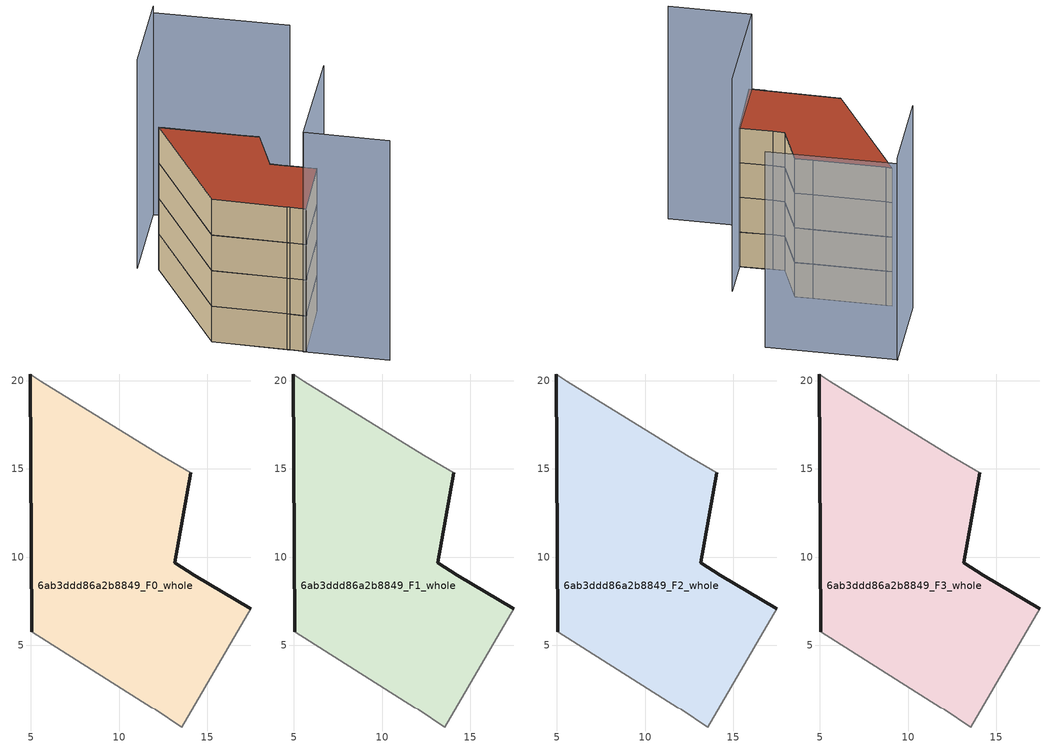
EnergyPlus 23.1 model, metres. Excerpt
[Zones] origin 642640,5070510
6ab3ddd86a2b8849_F0_whole
 floor ground (EU_floor_Construction): 13.56,0.36 17.46,7.07 14.27,8.97 13.17,9.67 14.06,14.77 12.36,15.78 5.56,19.98 4.96,20.38 5.06,5.77 11.86,1.46 12.06,1.37 z0
 wall outside (EU_wall_Construction): 14.06,14.77 13.17,9.67 14.27,8.97 17.46,7.07 / 5.06,5.77 4.96,20.38 z0:4.5
 wall adiabatic (EU_wall_Construction): 17.46,7.07 13.56,0.36 12.06,1.37 11.86,1.46 5.06,5.77 / 4.96,20.38 5.56,19.98 12.36,15.78 14.06,14.77 z0:4.5
6ab3ddd86a2b8849_F1_whole
 floor to 6ab3ddd86a2b8849_F0_whole (EU_floor_Construction): 13.56,0.36 17.46,7.07 14.26,8.97 13.17,9.67 14.06,14.77 12.36,15.78 5.56,19.98 4.96,20.38 5.05,5.77 11.86,1.46 12.06,1.37 z4.5
 wall outside (EU_wall_Construction): 14.06,14.77 13.17,9.67 14.27,8.97 17.46,7.07 / 5.06,5.77 4.96,20.38 z4.5:9
 wall adiabatic (EU_wall_Construction): 17.46,7.07 13.56,0.36 12.06,1.37 11.86,1.46 5.06,5.77 / 4.96,20.38 5.56,19.98 12.36,15.78 14.06,14.77 z4.5:9
6ab3ddd86a2b8849_F2_whole
 floor to 6ab3ddd86a2b8849_F1_whole (EU_floor_Construction): 13.56,0.36 17.46,7.07 14.26,8.97 13.17,9.67 14.06,14.77 12.36,15.78 5.56,19.98 4.96,20.38 5.05,5.77 11.86,1.46 12.06,1.37 z9
 wall outside (EU_wall_Construction): 14.06,14.77 13.17,9.67 14.27,8.97 17.46,7.07 / 5.06,5.77 4.96,20.38 z9:13.5
 wall adiabatic (EU_wall_Construction): 17.46,7.07 13.56,0.36 12.06,1.37 11.86,1.46 5.06,5.77 / 4.96,20.38 5.56,19.98 12.36,15.78 14.06,14.77 z9:13.5
6ab3ddd86a2b8849_F3_whole
 floor to 6ab3ddd86a2b8849_F2_whole (EU_floor_Construction): 13.56,0.36 17.46,7.07 14.26,8.97 13.17,9.67 14.06,14.77 12.36,15.78 5.56,19.98 4.96,20.38 5.05,5.77 11.86,1.46 12.06,1.37 z13.5
 wall outside (EU_wall_Construction): 14.06,14.77 13.17,9.67 14.27,8.97 17.46,7.07 / 5.06,5.77 4.96,20.38 z13.5:18
 wall adiabatic (EU_wall_Construction): 17.46,7.07 13.56,0.36 12.06,1.37 11.86,1.46 5.06,5.77 / 4.96,20.38 5.56,19.98 12.36,15.78 14.06,14.77 z13.5:18
 roof outside (EU_roof_Construction): 14.06,14.77 13.17,9.67 14.27,8.97 17.46,7.07 13.56,0.36 12.06,1.37 11.86,1.46 5.06,5.77 4.96,20.38 5.56,19.98 12.36,15.78 z18
shading: 21.06,-4.34 13.26,0.47 / 13.26,0.47 19.9,11.22 z0:27.7; 2.99,21.45 8.31,30.16 z0:26.3; 20.62,22.55 8.27,30.08 z0:25.5
[Building]
EU S2 Campaign: North Axis=0; Terrain=City; Solar Distribution=FullExterior
[Site:Location]
Lyon-Bron: Latitude=45.75; Longitude=5; Time Zone=1; Elevation=198
[SizingPeriod:WeatherFileDays]
AnnualSizingPeriod: Begin Month=1; Begin Day of Month=1; End Month=12; End Day of Month=31; Day of Week for Start Day=Monday; Use Weather File Daylight Saving Period=No; Use Weather File Rain and Snow Indicators=No
[MATERIAL]
EU_InternalMass_Material: Roughness=MediumRough; Thickness=0.1; Conductivity=1; Density=1800; Specific Heat=900; Thermal Absorptance=0.9; Solar Absorptance=0.7; Visible Absorptance=0.7
[MATERIAL:NOMASS] Roughness=MediumRough; Thermal Absorptance=0.9; Solar Absorptance=0.7; Visible Absorptance=0.7
Name | Thermal Resistance
EU_wall_NoMass | 0.87146
EU_roof_NoMass | 0.842276
EU_floor_NoMass | 0.496999
[CONSTRUCTION]
EU_wall_Construction: EU_wall_NoMass
EU_roof_Construction: EU_roof_NoMass
EU_floor_Construction: EU_floor_NoMass
EU_InternalMass_Construction: EU_InternalMass_Material
[ZONE] Type=1; Multiplier=1; Ceiling Height=autocalculate; Volume=428.113; Floor Area=autocalculate; Part of Total Floor Area=Yes
6ab3ddd86a2b8849_F0_whole; 6ab3ddd86a2b8849_F1_whole; 6ab3ddd86a2b8849_F2_whole; 6ab3ddd86a2b8849_F3_whole
[INTERNALMASS] Construction=EU_InternalMass_Construction; Surface Area=142.704
Name | Zone or ZoneList
6ab3ddd86a2b8849_F0_whole_EU_InternalMass | 6ab3ddd86a2b8849_F0_whole
6ab3ddd86a2b8849_F1_whole_EU_InternalMass | 6ab3ddd86a2b8849_F1_whole
6ab3ddd86a2b8849_F2_whole_EU_InternalMass | 6ab3ddd86a2b8849_F2_whole
6ab3ddd86a2b8849_F3_whole_EU_InternalMass | 6ab3ddd86a2b8849_F3_whole
[OTHEREQUIPMENT] Fuel Type=Electricity; Design Level Calculation Method=Watts/Area; Power per Zone Floor Area=1; Fraction Latent=0; Fraction Radiant=0; Fraction Lost=0; Carbon Dioxide Generation Rate=0; EndUse Subcategory=EU_Step8_InternalGains
Name | Zone or ZoneList or Space or SpaceList | Schedule
EU_Step8_InternalGain_6ab3ddd86a2b8849_F0_whole_f000 | 6ab3ddd86a2b8849_F0_whole | EU_Step8_GainSchedule_6ab3ddd86a2b8849_F0_whole_f000
EU_Step8_InternalGain_6ab3ddd86a2b8849_F1_whole_f000 | 6ab3ddd86a2b8849_F1_whole | EU_Step8_GainSchedule_6ab3ddd86a2b8849_F1_whole_f000
EU_Step8_InternalGain_6ab3ddd86a2b8849_F2_whole_f000 | 6ab3ddd86a2b8849_F2_whole | EU_Step8_GainSchedule_6ab3ddd86a2b8849_F2_whole_f000
EU_Step8_InternalGain_6ab3ddd86a2b8849_F3_whole_f000 | 6ab3ddd86a2b8849_F3_whole | EU_Step8_GainSchedule_6ab3ddd86a2b8849_F3_whole_f000
[ZONEVENTILATION:DESIGNFLOWRATE] Schedule=EU_AlwaysOn; Design Flow Rate Calculation Method=AirChanges/Hour; Air Changes per Hour=0.425; Ventilation Type=Natural; Fan Pressure Rise=0; Fan Total Efficiency=1; Constant Term Coefficient=1; Temperature Term Coefficient=0; Velocity Term Coefficient=0; Velocity Squared Term Coefficient=0; Minimum Indoor Temperature=-100; Maximum Indoor Temperature=100; Delta Temperature=-100; Minimum Outdoor Temperature=-100; Maximum Outdoor Temperature=100; Maximum Wind Speed=40
Name | Zone or ZoneList or Space or SpaceList
EU_ConstantAir_6ab3ddd86a2b8849_F0_whole | 6ab3ddd86a2b8849_F0_whole
EU_ConstantAir_6ab3ddd86a2b8849_F1_whole | 6ab3ddd86a2b8849_F1_whole
EU_ConstantAir_6ab3ddd86a2b8849_F2_whole | 6ab3ddd86a2b8849_F2_whole
EU_ConstantAir_6ab3ddd86a2b8849_F3_whole | 6ab3ddd86a2b8849_F3_whole
[HVACTEMPLATE:THERMOSTAT] Constant Heating Setpoint=20; Constant Cooling Setpoint=50
EU_HeatOnly_6ab3ddd86a2b8849_F0_whole; EU_HeatOnly_6ab3ddd86a2b8849_F1_whole; EU_HeatOnly_6ab3ddd86a2b8849_F2_whole; EU_HeatOnly_6ab3ddd86a2b8849_F3_whole
[HVACTEMPLATE:ZONE:IDEALLOADSAIRSYSTEM] System Availability Schedule=EU_AlwaysOn; Maximum Heating Supply Air Temperature=50; Minimum Cooling Supply Air Temperature=13; Maximum Heating Supply Air Humidity Ratio=0.0156; Minimum Cooling Supply Air Humidity Ratio=0.0077; Heating Limit=NoLimit; Cooling Limit=NoLimit; Heating Availability Schedule=EU_AlwaysOn; Cooling Availability Schedule=EU_CoolingOff; Dehumidification Control Type=ConstantSensibleHeatRatio; Cooling Sensible Heat Ratio=0.7; Dehumidification Setpoint=60; Humidification Control Type=None; Humidification Setpoint=30; Outdoor Air Method=None; Outdoor Air Flow Rate per Person=0.00944; Outdoor Air Flow Rate per Zone Floor Area=0; Outdoor Air Flow Rate per Zone=0; Demand Controlled Ventilation Type=None; Outdoor Air Economizer Type=NoEconomizer; Heat Recovery Type=None; Sensible Heat Recovery Effectiveness=0.7; Latent Heat Recovery Effectiveness=0.65
Name | Template Thermostat
6ab3ddd86a2b8849_F0_whole | EU_HeatOnly_6ab3ddd86a2b8849_F0_whole
6ab3ddd86a2b8849_F1_whole | EU_HeatOnly_6ab3ddd86a2b8849_F1_whole
6ab3ddd86a2b8849_F2_whole | EU_HeatOnly_6ab3ddd86a2b8849_F2_whole
6ab3ddd86a2b8849_F3_whole | EU_HeatOnly_6ab3ddd86a2b8849_F3_whole
[SIZING:ZONE] Zone Cooling Design Supply Air Temperature Input Method=SupplyAirTemperature; Zone Cooling Design Supply Air Temperature=13; Zone Heating Design Supply Air Temperature Input Method=SupplyAirTemperature; Zone Heating Design Supply Air Temperature=50; Zone Cooling Design Supply Air Humidity Ratio=0.008; Zone Heating Design Supply Air Humidity Ratio=0.008; Cooling Design Air Flow Method=DesignDay; Cooling Design Air Flow Rate=0; Cooling Minimum Air Flow per Zone Floor Area=0.000762; Cooling Minimum Air Flow=0; Cooling Minimum Air Flow Fraction=0.2; Heating Design Air Flow Method=DesignDay; Heating Design Air Flow Rate=0; Heating Maximum Air Flow per Zone Floor Area=0.002032; Heating Maximum Air Flow=0.141576; Heating Maximum Air Flow Fraction=0.3; Account for Dedicated Outdoor Air System=No; Dedicated Outdoor Air System Control Strategy=NeutralSupplyAir; Dedicated Outdoor Air Low Setpoint Temperature for Design=autosize; Dedicated Outdoor Air High Setpoint Temperature for Design=autosize; Zone Load Sizing Method=Sensible Load Only No Latent Load; Zone Latent Cooling Design Supply Air Humidity Ratio Input Method=HumidityRatioDifference; Zone Cooling Design Supply Air Humidity Ratio Difference=0.005; Zone Latent Heating Design Supply Air Humidity Ratio Input Method=HumidityRatioDifference; Zone Humidification Design Supply Air Humidity Ratio Difference=0.005
6ab3ddd86a2b8849_F0_whole; 6ab3ddd86a2b8849_F1_whole; 6ab3ddd86a2b8849_F2_whole; 6ab3ddd86a2b8849_F3_whole
[SCHEDULE:CONSTANT]
Name | Hourly Value
EU_AlwaysOn | 1
EU_CoolingOff | 0
[SCHEDULE:FILE] Column Number=1; Rows to Skip at Top=0; Number of Hours of Data=8760; Column Separator=Comma; Interpolate to Timestep=No; Minutes per Item=60; Adjust Schedule for Daylight Savings=Yes
Name | File
EU_Step8_GainSchedule_6ab3ddd86a2b8849_F0_whole_f000 | ../../schedules/6ab3ddd86a2b8849/6ab3ddd86a2b8849_F0_whole_f000_gain.csv
EU_Step8_GainSchedule_6ab3ddd86a2b8849_F1_whole_f000 | ../../schedules/6ab3ddd86a2b8849/6ab3ddd86a2b8849_F1_whole_f000_gain.csv
EU_Step8_GainSchedule_6ab3ddd86a2b8849_F2_whole_f000 | ../../schedules/6ab3ddd86a2b8849/6ab3ddd86a2b8849_F2_whole_f000_gain.csv
EU_Step8_GainSchedule_6ab3ddd86a2b8849_F3_whole_f000 | ../../schedules/6ab3ddd86a2b8849/6ab3ddd86a2b8849_F3_whole_f000_gain.csv
